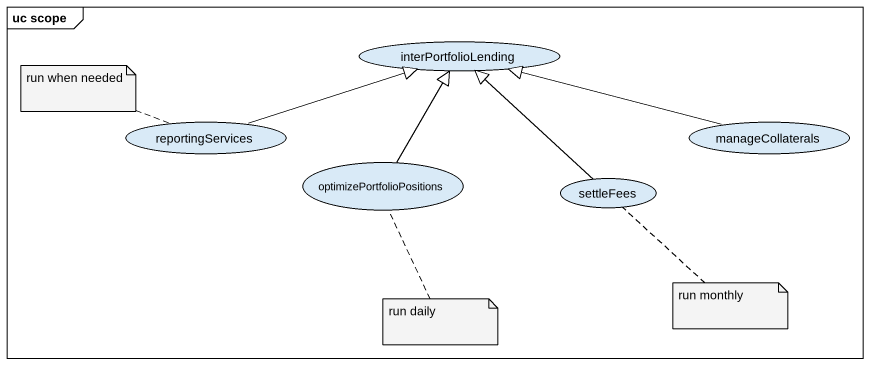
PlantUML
@startuml
mainframe uc scope
usecase interPortfolioLending
usecase reportingServices
usecase optimizePortfolioPositions
usecase manageCollaterals
usecase settleFees
reportingServices -right-|> interPortfolioLending
optimizePortfolioPositions -up-|> interPortfolioLending
manageCollaterals -left-|> interPortfolioLending
settleFees -up-|> interPortfolioLending
note left of reportingServices : run when needed
note bottom of optimizePortfolioPositions : run daily
note bottom of settleFees : run monthly
@enduml
